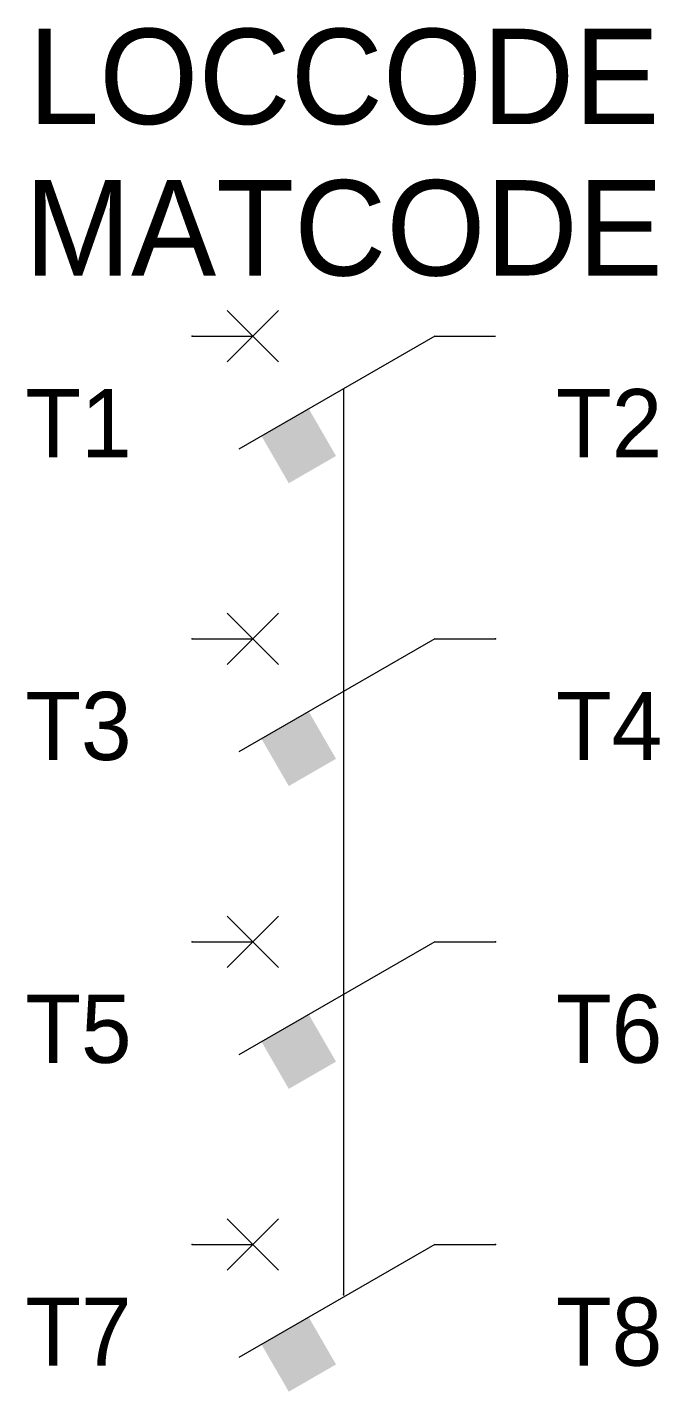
# Model space of a CAD drawing. Extents: x -10.4 to 10.4, y -4.9 to 40.2.
import ezdxf
from ezdxf.enums import TextEntityAlignment as Align

# ---------------------------------------------------------------- set-up
doc = ezdxf.new("R2010")
doc.units = 0
doc.linetypes.add('DASHED', pattern=[0])
doc.layers.get('0').update_dxf_attribs({"linetype": 'CONTINUOUS'})
for name, color, linetype in [('A', 7, 'CONTINUOUS'), ('C', 6, 'CONTINUOUS'), ('T2', 1, 'CONTINUOUS')]:
    doc.layers.add(name, color=color, linetype=linetype)

msp = doc.modelspace()

# ---------------------------------------------------------------- linework, layer by layer
at = {"color": 0}
for p, q in [((-3.849, 29.151), (-2.151, 30.849)), ((-2.151, 29.151), (-3.849, 30.849)), ((-5, 30), (-3, 30)), ((3, 30), (-3.468, 26.266)), ((3, 30), (5, 30)), ((-2.151, 19.151), (-3.849, 20.849)), ((-3.849, 19.151), (-2.151, 20.849)), ((-5, 20), (-3, 20)), ((3, 20), (-3.468, 16.266)), ((3, 20), (5, 20)), ((-2.151, 9.151), (-3.849, 10.849)), ((-3.849, 9.151), (-2.151, 10.849)), ((-5, 10), (-3, 10)), ((3, 10), (-3.468, 6.266)), ((3, 10), (5, 10)), ((-3.849, -0.849), (-2.151, 0.849)), ((-2.151, -0.849), (-3.849, 0.849)), ((-5, 0), (-3, 0)), ((3, 0), (-3.468, -3.734)), ((3, 0), (5, 0))]:
    msp.add_line(p, q, dxfattribs=at)
at = {"color": 0, "linetype": 'DASHED'}
msp.add_line((0, -1.685), (0, 28.268), dxfattribs=at)
at = {"color": 0}
for points in [[(-2.716, 26.7), (-1.816, 25.141), (-1.157, 27.6), (-0.257, 26.041)], [(-2.716, 16.7), (-1.816, 15.141), (-1.157, 17.6), (-0.257, 16.041)], [(-2.716, 6.7), (-1.816, 5.141), (-1.157, 7.6), (-0.257, 6.041)], [(-2.716, -3.3), (-1.816, -4.859), (-1.157, -2.4), (-0.257, -3.959)]]:
    msp.add_solid(points, dxfattribs=at)
at = {"layer": 'A', "color": 0, "linetype": 'DASHED'}
msp.add_point((-0.015, -1.64), dxfattribs=at)
at = {"layer": 'C', "color": 0}
for p in [(-5, 30), (-5, 20), (5, 20), (-5, 10), (5, 10)]:
    msp.add_point(p, dxfattribs=at)
at = {"layer": 'C', "color": 0, "linetype": 'DASHED'}
for p in [(-5, 0), (5, 0)]:
    msp.add_point(p, dxfattribs=at)

# ---------------------------------------------------------------- texts
at = {"color": 0, "linetype": 'CONTINUOUS'}
for tag, p in [('LOCCODE', (0, 37)), ('MATCODE', (0, 32))]:
    msp.add_attdef(tag, text='', height=3.15, dxfattribs=at).set_placement(p, align=Align.CENTER)
at = {"layer": 'T2', "color": 0, "linetype": 'CONTINUOUS'}
for tag, p in [('T1', (-7, 26)), ('T3', (-7, 16)), ('T5', (-7, 6)), ('T7', (-7, -4))]:
    msp.add_attdef(tag, text='', height=2.25, dxfattribs=at).set_placement(p, align=Align.RIGHT)
for tag, p in [('T2', (7, 26)), ('T4', (7, 16)), ('T6', (7, 6)), ('T8', (7, -4))]:
    msp.add_attdef(tag, p, '', height=2.25, dxfattribs=at)

doc.saveas('drawing.dxf')
